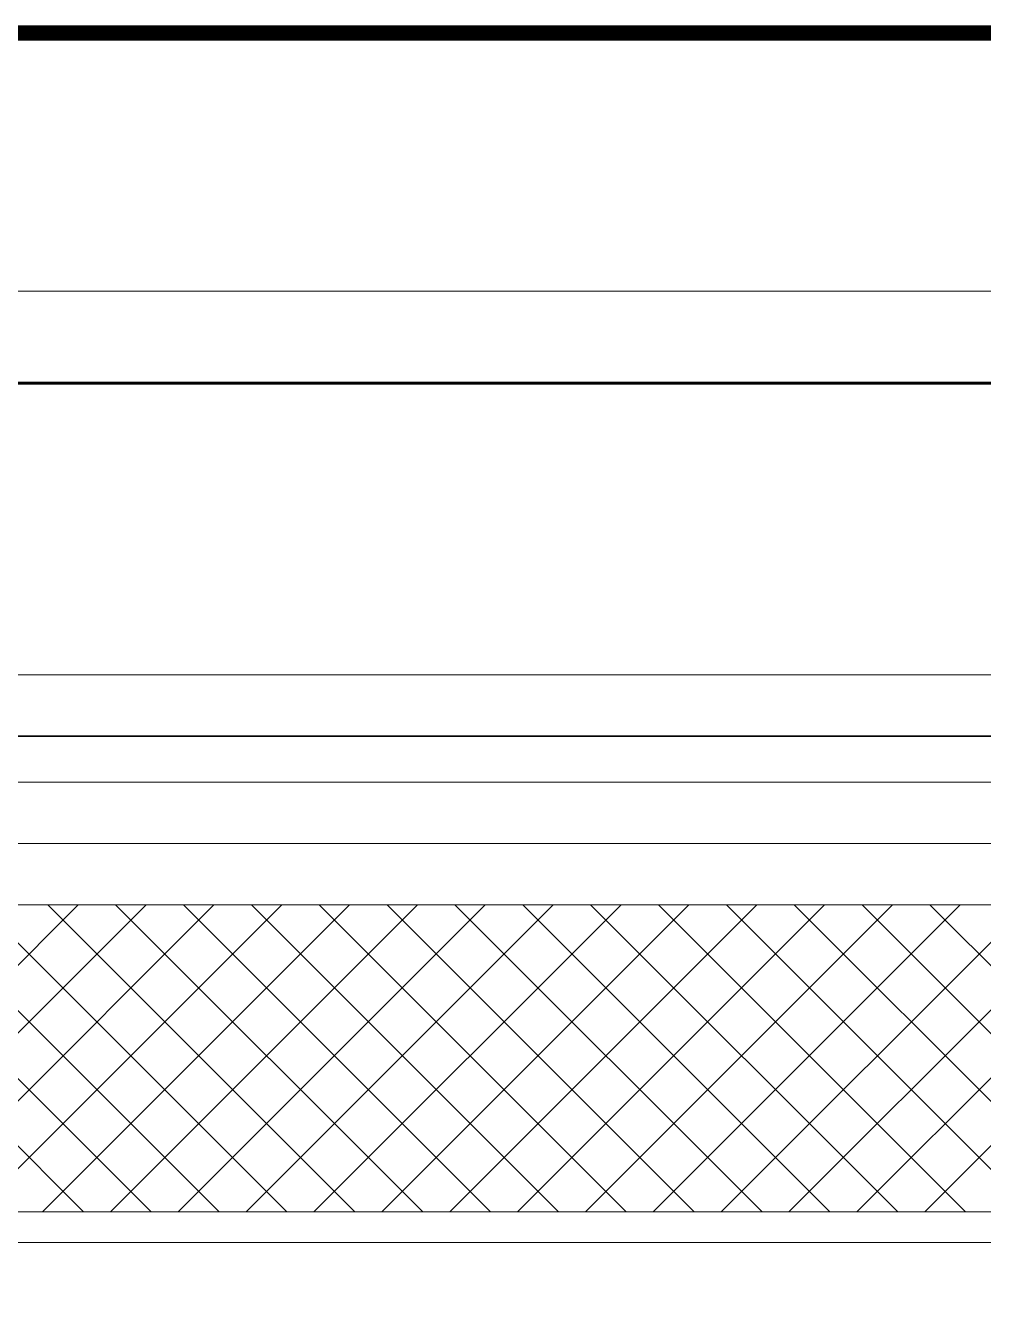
# Model space of a CAD drawing. Extents: x -1439 to 23780, y -1362 to 4476.
# Drawn here: x 21425.5 to 21487.9, y 2799.4 to 2882.3 of the extents above; entities that cross this region are included whole.
import ezdxf

# ---------------------------------------------------------------- set-up
doc = ezdxf.new("R2010")
doc.units = 0
doc.header["$MEASUREMENT"] = 0
doc.linetypes.add('Audi$0$HIDDEN2', pattern=[4.7625, 3.175, -1.5875])
doc.layers.get('0').update_dxf_attribs({"color": 9, "lineweight": 9})
for name, color, linetype, lineweight in [('Audi$0$00', 8, 'Continuous', 9), ('Audi$0$06C', 8, 'Continuous', 9), ('Audi$0$06D', 8, 'Continuous', 9), ('Audi$0$09W', 8, 'Continuous', 9), ('Audi$0$10', 8, 'Continuous', 9), ('Audi$0$14', 8, 'Continuous', 9), ('Audi$0$21', 8, 'Continuous', 9), ('Audi$0$33', 8, 'Audi$0$BATTING', 9), ('Audi$0$35', 8, 'Continuous', 9)]:
    doc.layers.add(name, color=color, linetype=linetype, lineweight=lineweight)
doc.linetypes.add('Audi$0$BATTING', pattern='A,0.0001,-0.1,[134,ltypeshp.shx,S=0.1,R=0,X=-0.1,Y=0],-0.2,[134,ltypeshp.shx,S=0.1,R=180,X=0.1,Y=0],-0.1', length=0.4001)

# ---------------------------------------------------------------- blocks, each defined once
blk = doc.blocks.new('Audi$0$ÇATI KATI PLANI')
at = {"layer": 'Audi$0$09W'}
h = blk.add_hatch(dxfattribs=at)
h.set_pattern_fill('ANSI37', color=256, scale=25, style=0)
h.set_pattern_definition([(45, (17835, -4e-06), (-2.2097087, 2.2097087), []), (135, (17835, -4e-06), (-2.2097087, -2.2097087), [])])
h.paths.add_polyline_path([(21370, 2825), (21620, 2825), (21620, 2805), (21370, 2805)])
at = {"layer": 'Audi$0$00'}
blk.add_lwpolyline([(21370, 2825), (21620, 2825), (21620, 2805), (21370, 2805)], close=True, dxfattribs=at)
blk.add_lwpolyline([(21370, 2825), (21620, 2825), (21620, 2805), (21370, 2805)], close=True, dxfattribs=at)
at = {"layer": 'Audi$0$06C'}
blk.add_lwpolyline([(18957.5, 1124.327), (18957.5, 1124.327), (18957.5, 2865), (22657.5, 2865), (22657.493, 2206.394)], dxfattribs=at)
blk.add_lwpolyline([(18957.5, 1124.327), (18957.5, 1124.327), (18957.5, 2865), (22657.5, 2865), (22657.493, 2206.394)], dxfattribs=at)
blk.add_lwpolyline([(22657.491, 285), (18957.5, 285), (18957.5, 2865), (22657.5, 2865)], close=True, dxfattribs=at)
at = {"layer": 'Audi$0$06D'}
for points in [[(21370, 2840), (21620, 2840)], [(21620, 2825), (21620, 2833), (21370, 2833), (21370, 2825)]]:
    blk.add_lwpolyline(points, dxfattribs=at)
at = {"layer": 'Audi$0$10'}
for points, const_width in [([(18963.5, 1124.327), (18963.5, 2859), (22651.5, 2859), (22651.5, 2206.394)], 0.2), ([(18963.5, 1124.327), (18963.5, 2859), (22651.5, 2859), (22651.5, 2206.394)], 0.2), ([(20467.5, 291), (18963.5, 291), (18963.5, 2859), (22651.5, 2859), (22651.5, 291), (21824.7, 291)], 0.2), ([(21363.552, 2836), (21626.448, 2836)], 0.1)]:
    blk.add_lwpolyline(points, dxfattribs=dict(at, const_width=const_width))
at = {"layer": 'Audi$0$14'}
blk.add_lwpolyline([(21368, 2819.3), (21368, 2803), (21622, 2803), (21622, 2820.225)], dxfattribs=at)
at = {"layer": 'Audi$0$33', "ltscale": 0.4}
blk.add_lwpolyline([(21370, 2829), (21620, 2829)], dxfattribs=at)

msp = doc.modelspace()

# ---------------------------------------------------------------- linework, layer by layer
at = {"layer": 'Audi$0$21', "linetype": 'Audi$0$HIDDEN2', "ltscale": 0.1, "const_width": 1}
msp.add_lwpolyline([(21106.719, 2881.806), (21846.44, 2881.806), (21846.44, 2723.154), (21106.719, 2723.154)], close=True, dxfattribs=at)
at = {"layer": 'Audi$0$35'}
msp.add_lwpolyline([(19799.5, 2371), (21815.5, 2371), (21815.5, 2447), (21889.5, 2447), (21889.5, 2553), (21865.5, 2553), (21865.5, 2743), (21815.5, 2743), (21815.5, 2803), (20189.5, 2802.999)], dxfattribs=at)

# ---------------------------------------------------------------- block references
msp.add_blockref('Audi$0$ÇATI KATI PLANI', (0, 0))

doc.saveas('drawing.dxf')
